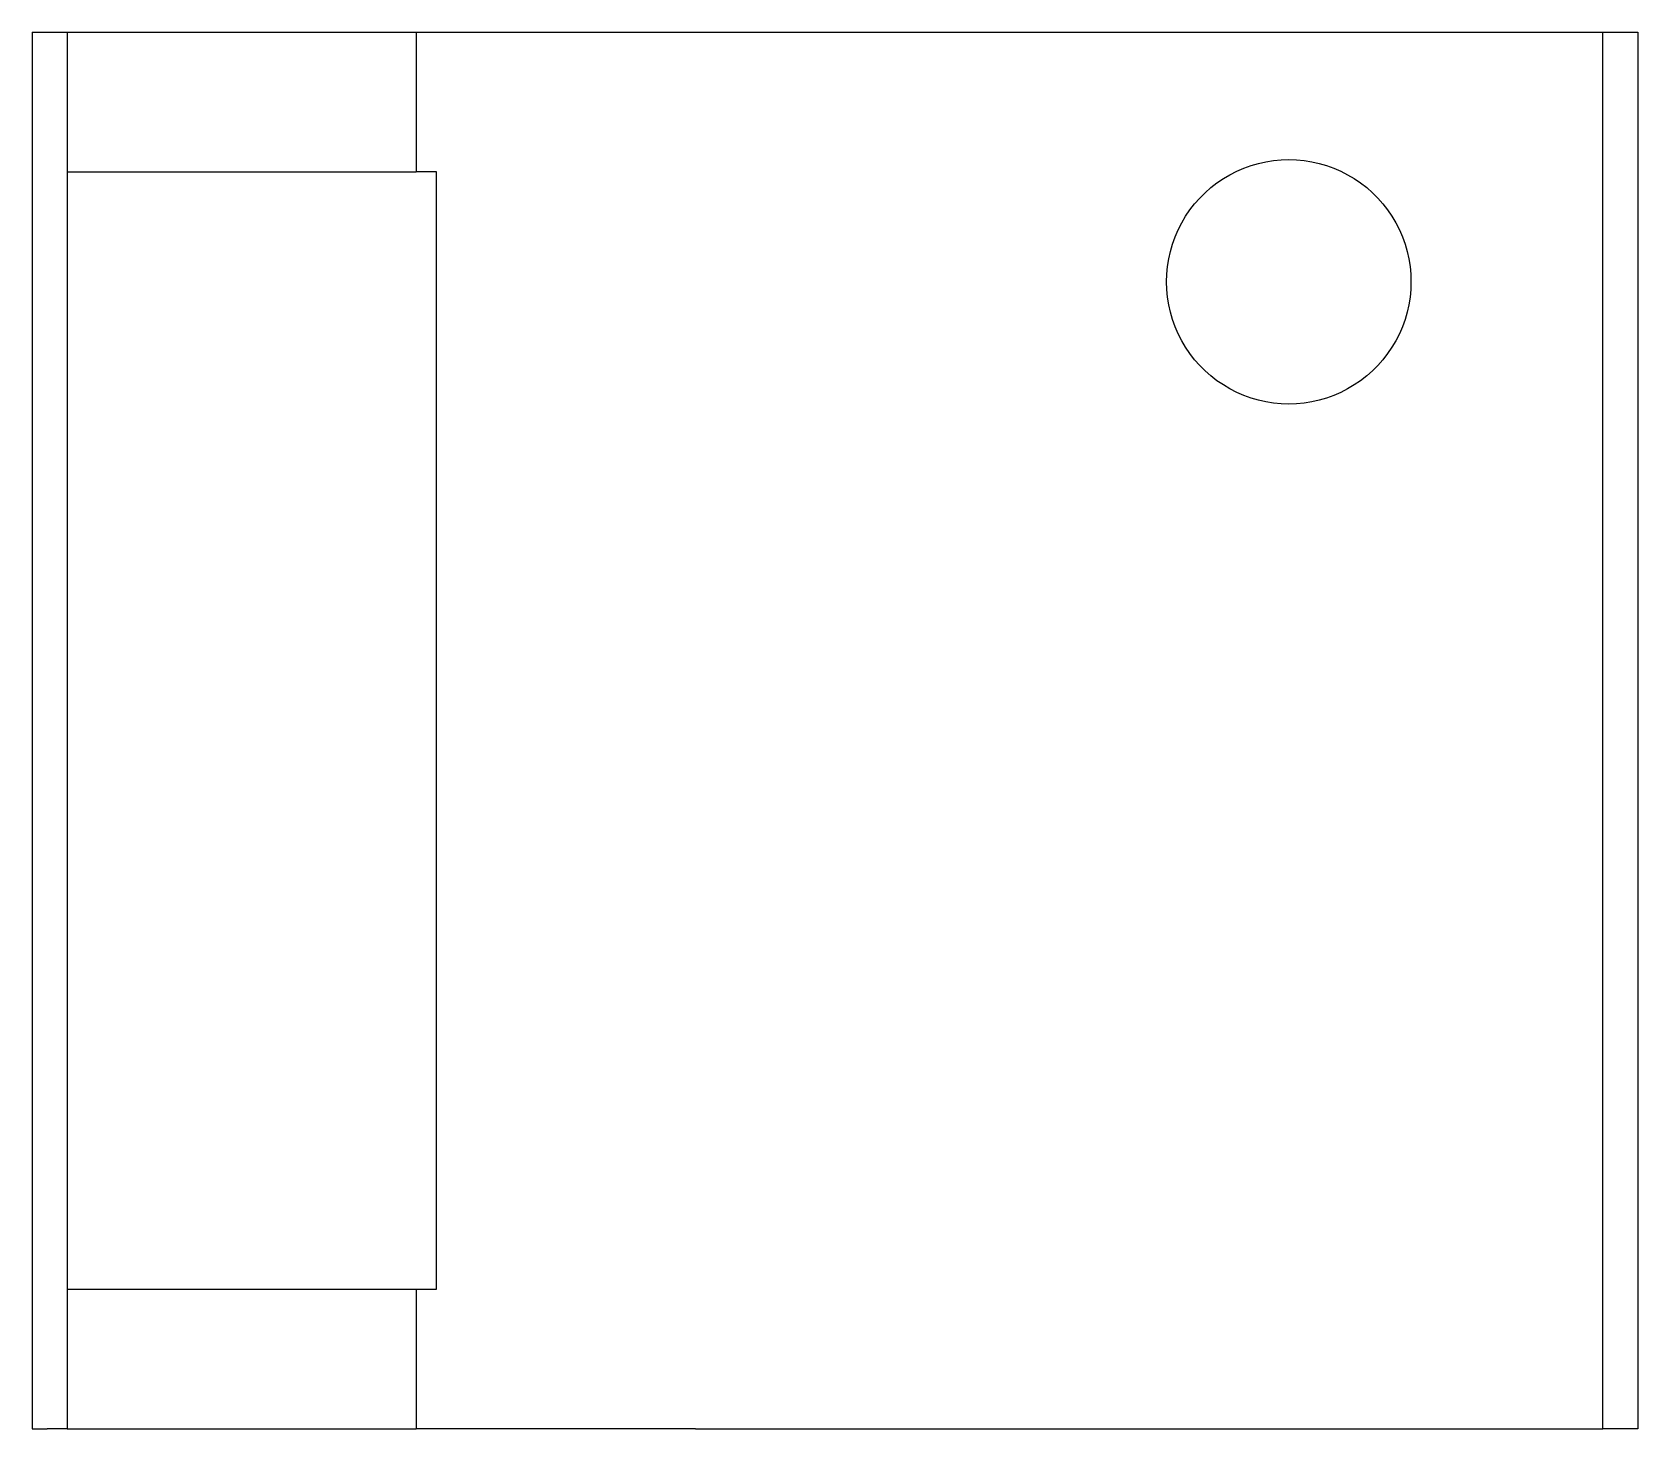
# Model space of a CAD drawing. Header units: metres. Extents: x -46 to 0, y 0 to 40.
import ezdxf

# ---------------------------------------------------------------- set-up
doc = ezdxf.new("R2010")
doc.units = ezdxf.units.M

msp = doc.modelspace()

# ---------------------------------------------------------------- linework, layer by layer
for points in [[(-46, 40), (-46, 39.2), (-46, 38.4), (-46, 37.6), (-46, 36.8), (-46, 36), (-46, 35.2), (-46, 34.4), (-46, 33.6), (-46, 32.8), (-46, 32), (-46, 31.2), (-46, 30.4), (-46, 29.6), (-46, 28.8), (-46, 28), (-46, 27.2), (-46, 26.4), (-46, 25.6), (-46, 24.8), (-46, 24), (-46, 23.2), (-46, 22.4), (-46, 21.6), (-46, 20.8), (-46, 20), (-46, 19.2), (-46, 18.4), (-46, 17.6), (-46, 16.8), (-46, 16), (-46, 15.2), (-46, 14.4), (-46, 13.6), (-46, 12.8), (-46, 12), (-46, 11.2), (-46, 10.4), (-46, 9.6), (-46, 8.8), (-46, 8), (-46, 7.2), (-46, 6.4), (-46, 5.6), (-46, 4.8), (-46, 4), (-46, 3.2), (-46, 2.4), (-46, 1.6), (-46, 0.8), (-46, 0)], [(-46, 40), (-45.999, 40), (-45.999, 40), (-45.998, 40), (-45.997, 40), (-45.995, 40), (-45.993, 40), (-45.991, 40), (-45.988, 40), (-45.985, 40), (-45.982, 40), (-45.979, 40), (-45.975, 40), (-45.97, 40), (-45.966, 40), (-45.961, 40), (-45.955, 40), (-45.95, 40), (-45.944, 40), (-45.937, 40), (-45.93, 40), (-45.923, 40), (-45.916, 40), (-45.908, 40), (-45.9, 40), (-45.892, 40), (-45.883, 40), (-45.873, 40), (-45.864, 40), (-45.854, 40), (-45.844, 40), (-45.834, 40), (-45.823, 40), (-45.812, 40), (-45.8, 40), (-45.788, 40), (-45.776, 40), (-45.764, 40), (-45.751, 40), (-45.738, 40), (-45.724, 40), (-45.71, 40), (-45.696, 40), (-45.682, 40), (-45.667, 40), (-45.652, 40), (-45.636, 40), (-45.621, 40), (-45.604, 40), (-45.588, 40), (-45.571, 40)], [(-45.571, 40), (-45.55, 40), (-45.528, 40), (-45.506, 40), (-45.485, 40), (-45.465, 40), (-45.444, 40), (-45.424, 40), (-45.405, 40), (-45.386, 40), (-45.368, 40), (-45.35, 40), (-45.332, 40), (-45.315, 40), (-45.298, 40), (-45.282, 40), (-45.267, 40), (-45.251, 40), (-45.236, 40), (-45.222, 40), (-45.208, 40), (-45.194, 40), (-45.181, 40), (-45.169, 40), (-45.156, 40), (-45.144, 40), (-45.133, 40), (-45.123, 40), (-45.112, 40), (-45.102, 40), (-45.093, 40), (-45.084, 40), (-45.075, 40), (-45.067, 40), (-45.06, 40), (-45.052, 40), (-45.046, 40), (-45.04, 40), (-45.034, 40), (-45.028, 40), (-45.024, 40), (-45.019, 40), (-45.015, 40), (-45.011, 40), (-45.009, 40), (-45.006, 40), (-45.004, 40), (-45.002, 40), (-45.002, 40), (-45.001, 40), (-45, 40)], [(-45, 40), (-45, 39.92), (-45, 39.84), (-45, 39.76), (-45, 39.68), (-45, 39.6), (-45, 39.52), (-45, 39.44), (-45, 39.36), (-45, 39.28), (-45, 39.2), (-45, 39.12), (-45, 39.04), (-45, 38.96), (-45, 38.88), (-45, 38.8), (-45, 38.72), (-45, 38.64), (-45, 38.56), (-45, 38.48), (-45, 38.4), (-45, 38.32), (-45, 38.24), (-45, 38.16), (-45, 38.08), (-45, 38), (-45, 37.92), (-45, 37.84), (-45, 37.76), (-45, 37.68), (-45, 37.6), (-45, 37.52), (-45, 37.44), (-45, 37.36), (-45, 37.28), (-45, 37.2), (-45, 37.12), (-45, 37.04), (-45, 36.96), (-45, 36.88), (-45, 36.8), (-45, 36.72), (-45, 36.64), (-45, 36.56), (-45, 36.48), (-45, 36.4), (-45, 36.32), (-45, 36.24), (-45, 36.16), (-45, 36.08), (-45, 36)], [(-45, 40), (-44.965, 40), (-44.93, 40), (-44.895, 40), (-44.83, 40), (-44.727, 40), (-44.623, 40), (-44.52, 40), (-44.362, 40), (-44.195, 40), (-44.028, 40), (-43.846, 40), (-43.624, 40), (-43.402, 40), (-43.181, 40), (-42.928, 40), (-42.662, 40), (-42.397, 40), (-42.127, 40), (-41.831, 40), (-41.535, 40), (-41.239, 40), (-40.935, 40), (-40.623, 40), (-40.312, 40), (-40, 40), (-39.688, 40), (-39.377, 40), (-39.065, 40), (-38.761, 40), (-38.465, 40), (-38.169, 40), (-37.873, 40), (-37.603, 40), (-37.338, 40), (-37.072, 40), (-36.819, 40), (-36.598, 40), (-36.376, 40), (-36.154, 40), (-35.972, 40), (-35.805, 40), (-35.638, 40), (-35.48, 40), (-35.377, 40), (-35.273, 40), (-35.17, 40), (-35.105, 40), (-35.07, 40), (-35.035, 40), (-35, 40)], [(-35, 40), (-35, 39.92), (-35, 39.84), (-35, 39.76), (-35, 39.68), (-35, 39.6), (-35, 39.52), (-35, 39.44), (-35, 39.36), (-35, 39.28), (-35, 39.2), (-35, 39.12), (-35, 39.04), (-35, 38.96), (-35, 38.88), (-35, 38.8), (-35, 38.72), (-35, 38.64), (-35, 38.56), (-35, 38.48), (-35, 38.4), (-35, 38.32), (-35, 38.24), (-35, 38.16), (-35, 38.08), (-35, 38), (-35, 37.92), (-35, 37.84), (-35, 37.76), (-35, 37.68), (-35, 37.6), (-35, 37.52), (-35, 37.44), (-35, 37.36), (-35, 37.28), (-35, 37.2), (-35, 37.12), (-35, 37.04), (-35, 36.96), (-35, 36.88), (-35, 36.8), (-35, 36.72), (-35, 36.64), (-35, 36.56), (-35, 36.48), (-35, 36.4), (-35, 36.32), (-35, 36.24), (-35, 36.16), (-35, 36.08), (-35, 36)], [(-35, 40), (-34.986, 40), (-34.972, 40), (-34.958, 40), (-34.932, 40), (-34.89, 40), (-34.848, 40), (-34.805, 40), (-34.74, 40), (-34.67, 40), (-34.601, 40), (-34.524, 40), (-34.427, 40), (-34.331, 40), (-34.235, 40), (-34.121, 40), (-33.999, 40), (-33.878, 40), (-33.753, 40), (-33.608, 40), (-33.462, 40), (-33.317, 40), (-33.159, 40), (-32.992, 40), (-32.824, 40), (-32.657, 40), (-32.47, 40), (-32.282, 40), (-32.095, 40), (-31.9, 40), (-31.695, 40), (-31.49, 40), (-31.286, 40), (-31.068, 40), (-30.848, 40), (-30.628, 40), (-30.405, 40), (-30.173, 40), (-29.941, 40), (-29.709, 40), (-29.47, 40), (-29.228, 40), (-28.987, 40), (-28.745, 40), (-28.497, 40), (-28.249, 40), (-28.002, 40), (-27.752, 40), (-27.502, 40), (-27.251, 40), (-27, 40)], [(-27, 40), (-26.48, 40), (-25.96, 40), (-25.44, 40), (-24.92, 40), (-24.4, 40), (-23.88, 40), (-23.36, 40), (-22.84, 40), (-22.32, 40), (-21.8, 40), (-21.28, 40), (-20.76, 40), (-20.24, 40), (-19.72, 40), (-19.2, 40), (-18.68, 40), (-18.16, 40), (-17.64, 40), (-17.12, 40), (-16.6, 40), (-16.08, 40), (-15.56, 40), (-15.04, 40), (-14.52, 40), (-14, 40), (-13.48, 40), (-12.96, 40), (-12.44, 40), (-11.92, 40), (-11.4, 40), (-10.88, 40), (-10.36, 40), (-9.84, 40), (-9.32, 40), (-8.8, 40), (-8.28, 40), (-7.76, 40), (-7.24, 40), (-6.72, 40), (-6.2, 40), (-5.68, 40), (-5.16, 40), (-4.64, 40), (-4.12, 40), (-3.6, 40), (-3.08, 40), (-2.56, 40), (-2.04, 40), (-1.52, 40), (-1, 40)], [(-1, 0), (-1, 0.8), (-1, 1.6), (-1, 2.4), (-1, 3.2), (-1, 4), (-1, 4.8), (-1, 5.6), (-1, 6.4), (-1, 7.2), (-1, 8), (-1, 8.8), (-1, 9.6), (-1, 10.4), (-1, 11.2), (-1, 12), (-1, 12.8), (-1, 13.6), (-1, 14.4), (-1, 15.2), (-1, 16), (-1, 16.8), (-1, 17.6), (-1, 18.4), (-1, 19.2), (-1, 20), (-1, 20.8), (-1, 21.6), (-1, 22.4), (-1, 23.2), (-1, 24), (-1, 24.8), (-1, 25.6), (-1, 26.4), (-1, 27.2), (-1, 28), (-1, 28.8), (-1, 29.6), (-1, 30.4), (-1, 31.2), (-1, 32), (-1, 32.8), (-1, 33.6), (-1, 34.4), (-1, 35.2), (-1, 36), (-1, 36.8), (-1, 37.6), (-1, 38.4), (-1, 39.2), (-1, 40)], [(-1, 40), (-0.98, 40), (-0.96, 40), (-0.94, 40), (-0.92, 40), (-0.9, 40), (-0.88, 40), (-0.86, 40), (-0.84, 40), (-0.82, 40), (-0.8, 40), (-0.78, 40), (-0.76, 40), (-0.74, 40), (-0.72, 40), (-0.7, 40), (-0.68, 40), (-0.66, 40), (-0.64, 40), (-0.62, 40), (-0.6, 40), (-0.58, 40), (-0.56, 40), (-0.54, 40), (-0.52, 40), (-0.5, 40), (-0.48, 40), (-0.46, 40), (-0.44, 40), (-0.42, 40), (-0.4, 40), (-0.38, 40), (-0.36, 40), (-0.34, 40), (-0.32, 40), (-0.3, 40), (-0.28, 40), (-0.26, 40), (-0.24, 40), (-0.22, 40), (-0.2, 40), (-0.18, 40), (-0.16, 40), (-0.14, 40), (-0.12, 40), (-0.1, 40), (-0.08, 40), (-0.06, 40), (-0.04, 40), (-0.02, 40), (0, 40)], [(0, 40), (0, 39.2), (0, 38.4), (0, 37.6), (0, 36.8), (0, 36), (0, 35.2), (0, 34.4), (0, 33.6), (0, 32.8), (0, 32), (0, 31.2), (0, 30.4), (0, 29.6), (0, 28.8), (0, 28), (0, 27.2), (0, 26.4), (0, 25.6), (0, 24.8), (0, 24), (0, 23.2), (0, 22.4), (0, 21.6), (0, 20.8), (0, 20), (0, 19.2), (0, 18.4), (0, 17.6), (0, 16.8), (0, 16), (0, 15.2), (0, 14.4), (0, 13.6), (0, 12.8), (0, 12), (0, 11.2), (0, 10.4), (0, 9.6), (0, 8.8), (0, 8), (0, 7.2), (0, 6.4), (0, 5.6), (0, 4.8), (0, 4), (0, 3.2), (0, 2.4), (0, 1.6), (0, 0.8), (0, 0)], [(-13.5, 32.85), (-13.493, 33.07), (-13.472, 33.289), (-13.438, 33.506), (-13.39, 33.72), (-13.329, 33.932), (-13.254, 34.138), (-13.167, 34.34), (-13.067, 34.536), (-12.955, 34.725), (-12.832, 34.907), (-12.697, 35.081), (-12.551, 35.246), (-12.396, 35.401), (-12.231, 35.547), (-12.057, 35.682), (-11.875, 35.805), (-11.686, 35.917), (-11.49, 36.017), (-11.288, 36.104), (-11.082, 36.179), (-10.87, 36.24), (-10.656, 36.288), (-10.439, 36.322), (-10.22, 36.343), (-10, 36.35), (-9.78, 36.343), (-9.561, 36.322), (-9.344, 36.288), (-9.13, 36.24), (-8.918, 36.179), (-8.712, 36.104), (-8.51, 36.017), (-8.314, 35.917), (-8.125, 35.805), (-7.943, 35.682), (-7.769, 35.547), (-7.604, 35.401), (-7.449, 35.246), (-7.303, 35.081), (-7.168, 34.907), (-7.045, 34.725), (-6.933, 34.536), (-6.833, 34.34), (-6.746, 34.138), (-6.671, 33.932), (-6.61, 33.72), (-6.562, 33.506), (-6.528, 33.289), (-6.507, 33.07), (-6.5, 32.85)], [(-45, 36), (-45, 35.36), (-45, 34.72), (-45, 34.08), (-45, 33.44), (-45, 32.8), (-45, 32.16), (-45, 31.52), (-45, 30.88), (-45, 30.24), (-45, 29.6), (-45, 28.96), (-45, 28.32), (-45, 27.68), (-45, 27.04), (-45, 26.4), (-45, 25.76), (-45, 25.12), (-45, 24.48), (-45, 23.84), (-45, 23.2), (-45, 22.56), (-45, 21.92), (-45, 21.28), (-45, 20.64), (-45, 20), (-45, 19.36), (-45, 18.72), (-45, 18.08), (-45, 17.44), (-45, 16.8), (-45, 16.16), (-45, 15.52), (-45, 14.88), (-45, 14.24), (-45, 13.6), (-45, 12.96), (-45, 12.32), (-45, 11.68), (-45, 11.04), (-45, 10.4), (-45, 9.76), (-45, 9.12), (-45, 8.48), (-45, 7.84), (-45, 7.2), (-45, 6.56), (-45, 5.92), (-45, 5.28), (-45, 4.64), (-45, 4)], [(-45, 36), (-44.965, 36), (-44.93, 36), (-44.895, 36), (-44.83, 36), (-44.727, 36), (-44.623, 36), (-44.52, 36), (-44.362, 36), (-44.195, 36), (-44.028, 36), (-43.846, 36), (-43.624, 36), (-43.402, 36), (-43.181, 36), (-42.928, 36), (-42.662, 36), (-42.397, 36), (-42.127, 36), (-41.831, 36), (-41.535, 36), (-41.239, 36), (-40.935, 36), (-40.623, 36), (-40.312, 36), (-40, 36), (-39.688, 36), (-39.377, 36), (-39.065, 36), (-38.761, 36), (-38.465, 36), (-38.169, 36), (-37.873, 36), (-37.603, 36), (-37.338, 36), (-37.072, 36), (-36.819, 36), (-36.598, 36), (-36.376, 36), (-36.154, 36), (-35.972, 36), (-35.805, 36), (-35.638, 36), (-35.48, 36), (-35.377, 36), (-35.273, 36), (-35.17, 36), (-35.105, 36), (-35.07, 36), (-35.035, 36), (-35, 36)], [(-34.416, 36), (-34.438, 36), (-34.461, 36), (-34.483, 36), (-34.505, 36), (-34.525, 36), (-34.546, 36), (-34.567, 36), (-34.586, 36), (-34.605, 36), (-34.624, 36), (-34.643, 36), (-34.66, 36), (-34.678, 36), (-34.695, 36), (-34.712, 36), (-34.728, 36), (-34.743, 36), (-34.759, 36), (-34.773, 36), (-34.787, 36), (-34.802, 36), (-34.815, 36), (-34.828, 36), (-34.84, 36), (-34.853, 36), (-34.864, 36), (-34.875, 36), (-34.885, 36), (-34.896, 36), (-34.905, 36), (-34.914, 36), (-34.923, 36), (-34.931, 36), (-34.939, 36), (-34.946, 36), (-34.953, 36), (-34.959, 36), (-34.965, 36), (-34.971, 36), (-34.976, 36), (-34.98, 36), (-34.984, 36), (-34.988, 36), (-34.991, 36), (-34.993, 36), (-34.996, 36), (-34.997, 36), (-34.998, 36), (-34.999, 36), (-35, 36)], [(-34.416, 4), (-34.416, 4.64), (-34.416, 5.28), (-34.416, 5.92), (-34.416, 6.56), (-34.416, 7.2), (-34.416, 7.84), (-34.416, 8.48), (-34.416, 9.12), (-34.416, 9.76), (-34.416, 10.4), (-34.416, 11.04), (-34.416, 11.68), (-34.416, 12.32), (-34.416, 12.96), (-34.416, 13.6), (-34.416, 14.24), (-34.416, 14.88), (-34.416, 15.52), (-34.416, 16.16), (-34.416, 16.8), (-34.416, 17.44), (-34.416, 18.08), (-34.416, 18.72), (-34.416, 19.36), (-34.416, 20), (-34.416, 20.64), (-34.416, 21.28), (-34.416, 21.92), (-34.416, 22.56), (-34.416, 23.2), (-34.416, 23.84), (-34.416, 24.48), (-34.416, 25.12), (-34.416, 25.76), (-34.416, 26.4), (-34.416, 27.04), (-34.416, 27.68), (-34.416, 28.32), (-34.416, 28.96), (-34.416, 29.6), (-34.416, 30.24), (-34.416, 30.88), (-34.416, 31.52), (-34.416, 32.16), (-34.416, 32.8), (-34.416, 33.44), (-34.416, 34.08), (-34.416, 34.72), (-34.416, 35.36), (-34.416, 36)], [(-6.5, 32.85), (-6.507, 32.63), (-6.528, 32.411), (-6.562, 32.194), (-6.61, 31.98), (-6.671, 31.768), (-6.746, 31.562), (-6.833, 31.36), (-6.933, 31.164), (-7.045, 30.975), (-7.168, 30.793), (-7.303, 30.619), (-7.449, 30.454), (-7.604, 30.299), (-7.769, 30.153), (-7.943, 30.018), (-8.125, 29.895), (-8.314, 29.783), (-8.51, 29.683), (-8.712, 29.596), (-8.918, 29.521), (-9.13, 29.46), (-9.344, 29.412), (-9.561, 29.378), (-9.78, 29.357), (-10, 29.35), (-10.22, 29.357), (-10.439, 29.378), (-10.656, 29.412), (-10.87, 29.46), (-11.082, 29.521), (-11.288, 29.596), (-11.49, 29.683), (-11.686, 29.783), (-11.875, 29.895), (-12.057, 30.018), (-12.231, 30.153), (-12.396, 30.299), (-12.551, 30.454), (-12.697, 30.619), (-12.832, 30.793), (-12.955, 30.975), (-13.067, 31.164), (-13.167, 31.36), (-13.254, 31.562), (-13.329, 31.768), (-13.39, 31.98), (-13.438, 32.194), (-13.472, 32.411), (-13.493, 32.63), (-13.5, 32.85)], [(-45, 4), (-45, 3.92), (-45, 3.84), (-45, 3.76), (-45, 3.68), (-45, 3.6), (-45, 3.52), (-45, 3.44), (-45, 3.36), (-45, 3.28), (-45, 3.2), (-45, 3.12), (-45, 3.04), (-45, 2.96), (-45, 2.88), (-45, 2.8), (-45, 2.72), (-45, 2.64), (-45, 2.56), (-45, 2.48), (-45, 2.4), (-45, 2.32), (-45, 2.24), (-45, 2.16), (-45, 2.08), (-45, 2), (-45, 1.92), (-45, 1.84), (-45, 1.76), (-45, 1.68), (-45, 1.6), (-45, 1.52), (-45, 1.44), (-45, 1.36), (-45, 1.28), (-45, 1.2), (-45, 1.12), (-45, 1.04), (-45, 0.96), (-45, 0.88), (-45, 0.8), (-45, 0.72), (-45, 0.64), (-45, 0.56), (-45, 0.48), (-45, 0.4), (-45, 0.32), (-45, 0.24), (-45, 0.16), (-45, 0.08), (-45, 0)], [(-45, 4), (-44.965, 4), (-44.93, 4), (-44.895, 4), (-44.83, 4), (-44.727, 4), (-44.623, 4), (-44.52, 4), (-44.362, 4), (-44.195, 4), (-44.028, 4), (-43.846, 4), (-43.624, 4), (-43.402, 4), (-43.181, 4), (-42.928, 4), (-42.662, 4), (-42.397, 4), (-42.127, 4), (-41.831, 4), (-41.535, 4), (-41.239, 4), (-40.935, 4), (-40.623, 4), (-40.312, 4), (-40, 4), (-39.688, 4), (-39.377, 4), (-39.065, 4), (-38.761, 4), (-38.465, 4), (-38.169, 4), (-37.873, 4), (-37.603, 4), (-37.338, 4), (-37.072, 4), (-36.819, 4), (-36.598, 4), (-36.376, 4), (-36.154, 4), (-35.972, 4), (-35.805, 4), (-35.638, 4), (-35.48, 4), (-35.377, 4), (-35.273, 4), (-35.17, 4), (-35.105, 4), (-35.07, 4), (-35.035, 4), (-35, 4)], [(-35, 4), (-35, 3.92), (-35, 3.84), (-35, 3.76), (-35, 3.68), (-35, 3.6), (-35, 3.52), (-35, 3.44), (-35, 3.36), (-35, 3.28), (-35, 3.2), (-35, 3.12), (-35, 3.04), (-35, 2.96), (-35, 2.88), (-35, 2.8), (-35, 2.72), (-35, 2.64), (-35, 2.56), (-35, 2.48), (-35, 2.4), (-35, 2.32), (-35, 2.24), (-35, 2.16), (-35, 2.08), (-35, 2), (-35, 1.92), (-35, 1.84), (-35, 1.76), (-35, 1.68), (-35, 1.6), (-35, 1.52), (-35, 1.44), (-35, 1.36), (-35, 1.28), (-35, 1.2), (-35, 1.12), (-35, 1.04), (-35, 0.96), (-35, 0.88), (-35, 0.8), (-35, 0.72), (-35, 0.64), (-35, 0.56), (-35, 0.48), (-35, 0.4), (-35, 0.32), (-35, 0.24), (-35, 0.16), (-35, 0.08), (-35, 0)], [(-35, 4), (-34.999, 4), (-34.998, 4), (-34.997, 4), (-34.996, 4), (-34.993, 4), (-34.991, 4), (-34.988, 4), (-34.984, 4), (-34.98, 4), (-34.976, 4), (-34.971, 4), (-34.965, 4), (-34.959, 4), (-34.953, 4), (-34.946, 4), (-34.939, 4), (-34.931, 4), (-34.923, 4), (-34.914, 4), (-34.905, 4), (-34.896, 4), (-34.885, 4), (-34.875, 4), (-34.864, 4), (-34.853, 4), (-34.84, 4), (-34.828, 4), (-34.815, 4), (-34.802, 4), (-34.787, 4), (-34.773, 4), (-34.759, 4), (-34.743, 4), (-34.728, 4), (-34.712, 4), (-34.695, 4), (-34.678, 4), (-34.66, 4), (-34.643, 4), (-34.624, 4), (-34.605, 4), (-34.586, 4), (-34.567, 4), (-34.546, 4), (-34.525, 4), (-34.505, 4), (-34.483, 4), (-34.461, 4), (-34.438, 4), (-34.416, 4)], [(-46, 0), (-45.999, 0), (-45.999, 0), (-45.998, 0), (-45.997, 0), (-45.995, 0), (-45.993, 0), (-45.991, 0), (-45.988, 0), (-45.985, 0), (-45.982, 0), (-45.979, 0), (-45.975, 0), (-45.97, 0), (-45.966, 0), (-45.961, 0), (-45.955, 0), (-45.95, 0), (-45.944, 0), (-45.937, 0), (-45.93, 0), (-45.923, 0), (-45.916, 0), (-45.908, 0), (-45.9, 0), (-45.892, 0), (-45.883, 0), (-45.873, 0), (-45.864, 0), (-45.854, 0), (-45.844, 0), (-45.834, 0), (-45.823, 0), (-45.812, 0), (-45.8, 0), (-45.788, 0), (-45.776, 0), (-45.764, 0), (-45.751, 0), (-45.738, 0), (-45.724, 0), (-45.71, 0), (-45.696, 0), (-45.682, 0), (-45.667, 0), (-45.652, 0), (-45.636, 0), (-45.621, 0), (-45.604, 0), (-45.588, 0), (-45.571, 0)], [(-45, 0), (-45.001, 0), (-45.002, 0), (-45.002, 0), (-45.004, 0), (-45.006, 0), (-45.009, 0), (-45.011, 0), (-45.015, 0), (-45.019, 0), (-45.024, 0), (-45.028, 0), (-45.034, 0), (-45.04, 0), (-45.046, 0), (-45.052, 0), (-45.06, 0), (-45.067, 0), (-45.075, 0), (-45.084, 0), (-45.093, 0), (-45.102, 0), (-45.112, 0), (-45.123, 0), (-45.133, 0), (-45.144, 0), (-45.156, 0), (-45.169, 0), (-45.181, 0), (-45.194, 0), (-45.208, 0), (-45.222, 0), (-45.236, 0), (-45.251, 0), (-45.267, 0), (-45.282, 0), (-45.298, 0), (-45.315, 0), (-45.332, 0), (-45.35, 0), (-45.368, 0), (-45.386, 0), (-45.405, 0), (-45.424, 0), (-45.444, 0), (-45.465, 0), (-45.485, 0), (-45.506, 0), (-45.528, 0), (-45.55, 0), (-45.571, 0)], [(-45, 0), (-44.965, 0), (-44.93, 0), (-44.895, 0), (-44.83, 0), (-44.727, 0), (-44.623, 0), (-44.52, 0), (-44.362, 0), (-44.195, 0), (-44.028, 0), (-43.846, 0), (-43.624, 0), (-43.402, 0), (-43.181, 0), (-42.928, 0), (-42.662, 0), (-42.397, 0), (-42.127, 0), (-41.831, 0), (-41.535, 0), (-41.239, 0), (-40.935, 0), (-40.623, 0), (-40.312, 0), (-40, 0), (-39.688, 0), (-39.377, 0), (-39.065, 0), (-38.761, 0), (-38.465, 0), (-38.169, 0), (-37.873, 0), (-37.603, 0), (-37.338, 0), (-37.072, 0), (-36.819, 0), (-36.598, 0), (-36.376, 0), (-36.154, 0), (-35.972, 0), (-35.805, 0), (-35.638, 0), (-35.48, 0), (-35.377, 0), (-35.273, 0), (-35.17, 0), (-35.105, 0), (-35.07, 0), (-35.035, 0), (-35, 0)], [(-27, 0), (-27.251, 0), (-27.502, 0), (-27.752, 0), (-28.002, 0), (-28.249, 0), (-28.497, 0), (-28.745, 0), (-28.987, 0), (-29.228, 0), (-29.47, 0), (-29.709, 0), (-29.941, 0), (-30.173, 0), (-30.405, 0), (-30.628, 0), (-30.848, 0), (-31.068, 0), (-31.286, 0), (-31.49, 0), (-31.695, 0), (-31.9, 0), (-32.095, 0), (-32.282, 0), (-32.47, 0), (-32.657, 0), (-32.824, 0), (-32.992, 0), (-33.159, 0), (-33.317, 0), (-33.462, 0), (-33.608, 0), (-33.753, 0), (-33.878, 0), (-33.999, 0), (-34.121, 0), (-34.235, 0), (-34.331, 0), (-34.427, 0), (-34.524, 0), (-34.601, 0), (-34.67, 0), (-34.74, 0), (-34.805, 0), (-34.848, 0), (-34.89, 0), (-34.932, 0), (-34.958, 0), (-34.972, 0), (-34.986, 0), (-35, 0)], [(-27, 0), (-26.48, 0), (-25.96, 0), (-25.44, 0), (-24.92, 0), (-24.4, 0), (-23.88, 0), (-23.36, 0), (-22.84, 0), (-22.32, 0), (-21.8, 0), (-21.28, 0), (-20.76, 0), (-20.24, 0), (-19.72, 0), (-19.2, 0), (-18.68, 0), (-18.16, 0), (-17.64, 0), (-17.12, 0), (-16.6, 0), (-16.08, 0), (-15.56, 0), (-15.04, 0), (-14.52, 0), (-14, 0), (-13.48, 0), (-12.96, 0), (-12.44, 0), (-11.92, 0), (-11.4, 0), (-10.88, 0), (-10.36, 0), (-9.84, 0), (-9.32, 0), (-8.8, 0), (-8.28, 0), (-7.76, 0), (-7.24, 0), (-6.72, 0), (-6.2, 0), (-5.68, 0), (-5.16, 0), (-4.64, 0), (-4.12, 0), (-3.6, 0), (-3.08, 0), (-2.56, 0), (-2.04, 0), (-1.52, 0), (-1, 0)], [(0, 0), (-0.02, 0), (-0.04, 0), (-0.06, 0), (-0.08, 0), (-0.1, 0), (-0.12, 0), (-0.14, 0), (-0.16, 0), (-0.18, 0), (-0.2, 0), (-0.22, 0), (-0.24, 0), (-0.26, 0), (-0.28, 0), (-0.3, 0), (-0.32, 0), (-0.34, 0), (-0.36, 0), (-0.38, 0), (-0.4, 0), (-0.42, 0), (-0.44, 0), (-0.46, 0), (-0.48, 0), (-0.5, 0), (-0.52, 0), (-0.54, 0), (-0.56, 0), (-0.58, 0), (-0.6, 0), (-0.62, 0), (-0.64, 0), (-0.66, 0), (-0.68, 0), (-0.7, 0), (-0.72, 0), (-0.74, 0), (-0.76, 0), (-0.78, 0), (-0.8, 0), (-0.82, 0), (-0.84, 0), (-0.86, 0), (-0.88, 0), (-0.9, 0), (-0.92, 0), (-0.94, 0), (-0.96, 0), (-0.98, 0), (-1, 0)]]:
    msp.add_lwpolyline(points)

doc.saveas('drawing.dxf')
